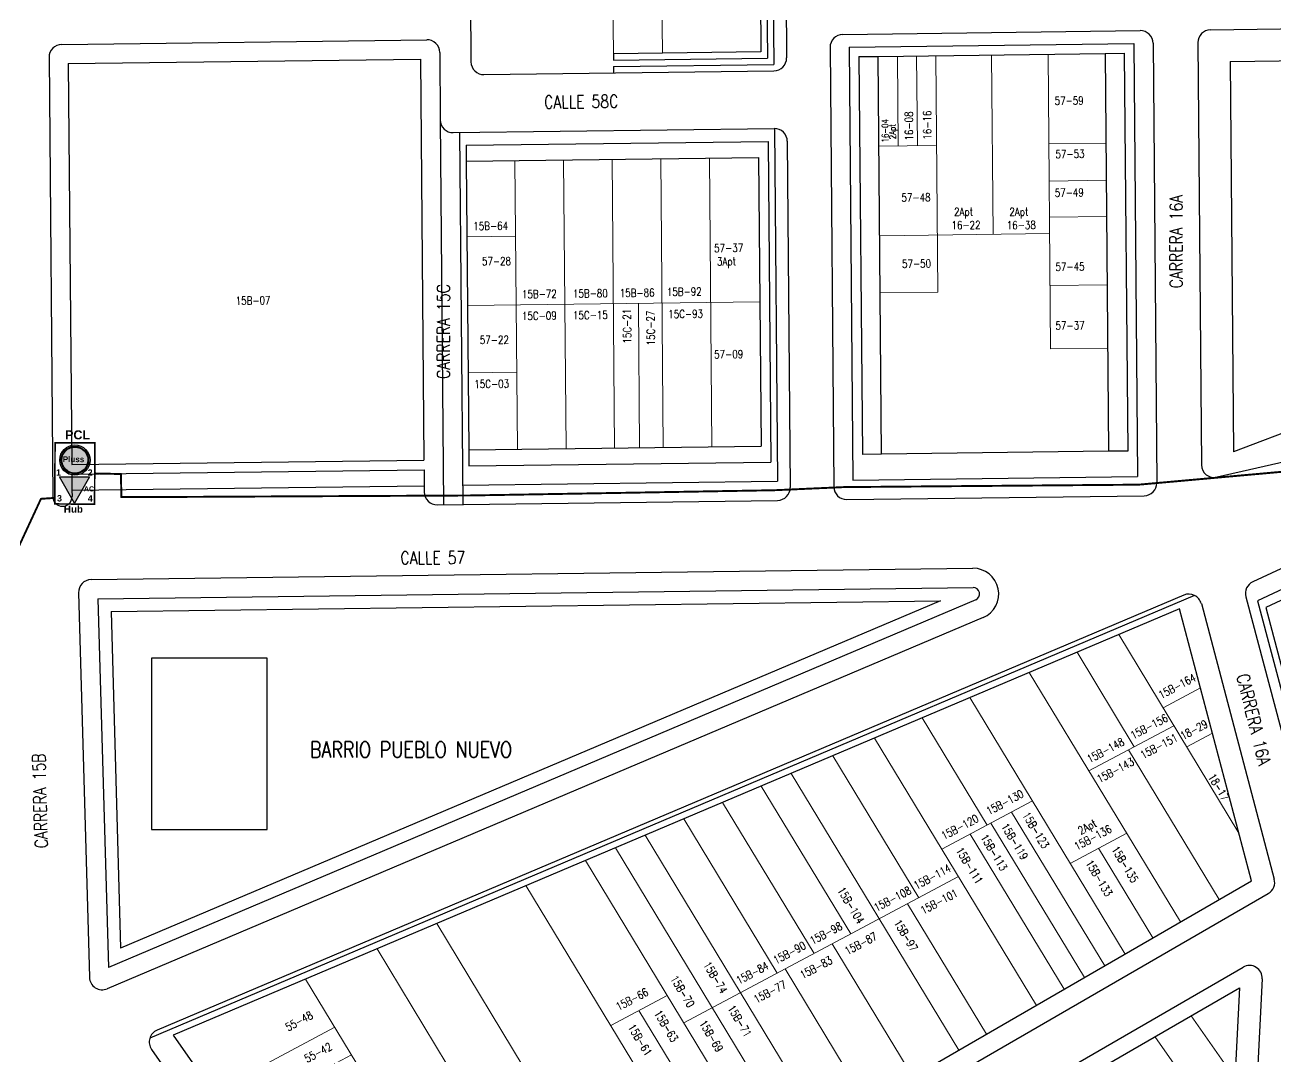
# Model space of a CAD drawing. Header units: millimetres. Extents: x 1022434 to 1024646, y 1272610 to 1274311.
# Drawn here: x 1023126.1 to 1023321.5, y 1273343.4 to 1273504.5 of the extents above; entities that cross this region are included whole.
import ezdxf
from ezdxf.enums import TextEntityAlignment as Align

# ---------------------------------------------------------------- set-up
doc = ezdxf.new("R2010")
doc.units = ezdxf.units.MM
doc.header["$MEASUREMENT"] = 0
doc.linetypes.add('ACAD_ISO12W100', pattern=[21, 12, -3, 0, -3, 0, -3])
for name, color, linetype, lineweight in [('CAB_AER_500', 3, 'Continuous', 25), ('NOMENCLATURA', 23, 'Continuous', 0), ('Planimetria_Varios', 251, 'Continuous', 0), ('RO_CLARO', 2, 'Continuous', 25)]:
    doc.layers.add(name, color=color, linetype=linetype, lineweight=lineweight)
doc.layers.add('LOGO_CLARO', color=7, linetype='Continuous', true_color=0xe00000)
for name, color, linetype in [('Nombre_Barrios', 7, 'Continuous'), ('NOMEN', 251, 'Continuous'), ('PLANIMETRIA', 8, 'Continuous')]:
    doc.layers.add(name, color=color, linetype=linetype)
doc.styles.add('ARIAL', font='')
doc.styles.add('BARRIO', font='simplex.shx', dxfattribs={"width": 0.8, "height": 2.5})
doc.styles.add('CALLE', font='simplex.shx', dxfattribs={"width": 0.8, "height": 2})
doc.styles.add('NOMEN', font='simplex.shx', dxfattribs={"width": 0.8, "height": 1.25})
doc.styles.add('style1', font='')
doc.styles.get('ARIAL').set_extended_font_data('Arial', bold=True)
doc.styles.get('style1').set_extended_font_data('Arial Rounded MT Bold')

# ---------------------------------------------------------------- blocks, each defined once
blk = doc.blocks.new('RO_CLARO')
at = {"layer": 'LOGO_CLARO'}
h = blk.add_hatch(color=5, dxfattribs=at)
edge = h.paths.add_edge_path()
edge.add_arc((3.11, 6.86), 2.04, 0, 360)
at = {"layer": 'RO_CLARO'}
h = blk.add_hatch(color=2, dxfattribs=at)
edge = h.paths.add_edge_path()
edge.add_ellipse((3.11, 6.86), major_axis=(-1.67, 1.67), ratio=1, start_angle=0, end_angle=360)
edge = h.paths.add_edge_path(flags=16)
edge.add_ellipse((3.11, 6.86), major_axis=(-1.52, 1.52), ratio=1, start_angle=0, end_angle=360)
blk.add_hatch(color=253, dxfattribs=at).paths.add_polyline_path([(3.08, 4.24), (0.73, 4.24), (3.11, 0.12), (5.43, 4.24)])
at = {"layer": 'LOGO_CLARO', "color": 5}
for major_axis in [(-1.52, 1.52), (-1.44, 1.44)]:
    blk.add_ellipse((3.11, 6.86), major_axis=major_axis, ratio=1, start_param=-0.783211, end_param=5.499974, dxfattribs=at)
at = {"layer": 'RO_CLARO', "color": 12, "true_color": 0xe00000}
for p, q in [((3.11, 0.12), (0.73, 4.24)), ((0.73, 4.24), (3.08, 4.24)), ((3.08, 4.24), (5.43, 4.24)), ((5.43, 4.24), (3.11, 0.12))]:
    blk.add_line(p, q, dxfattribs=at)
at = {"layer": 'RO_CLARO', "color": 2, "const_width": 0.25}
blk.add_lwpolyline([(6.22, 0), (6.22, 9.56), (0, 9.56), (0, 0)], close=True, dxfattribs=at)
at = {"layer": 'RO_CLARO', "color": 2, "const_width": 0.05}
blk.add_lwpolyline([(5.43, 4.24), (0.73, 4.24), (3.11, 0.12), (5.43, 4.24)], dxfattribs=at)
at = {"layer": 'RO_CLARO', "color": 5}
blk.add_circle((3.11, 6.86), 2.15, dxfattribs=at)
blk.add_ellipse((3.11, 6.86), major_axis=(-1.67, 1.67), ratio=1, start_param=-0.783211, end_param=5.499974, dxfattribs=at)
at = {"char_height": 1, "width": 0.8851, "attachment_point": 2, "style": 'style1'}
for s, insert in [('1', (0.56, 5.41)), ('2', (5.5, 5.43)), ('3', (0.73, 1.39)), ('4', (5.54, 1.39))]:
    blk.add_mtext(s, dxfattribs=dict(at, insert=insert))
at = {"layer": 'LOGO_CLARO', "color": 2, "linetype": 'ACAD_ISO12W100', "style": 'ARIAL'}
blk.add_text('Pluss', height=0.899, rotation=0.1661, dxfattribs=at).set_placement((1.22, 6.54))
at = {"layer": 'RO_CLARO', "color": 2, "style": 'ARIAL'}
blk.add_attdef('NODO', (0.46, 10.11), '', height=1.4, dxfattribs=at)
at = {"layer": 'RO_CLARO', "color": 12, "style": 'style1'}
for p in [(0.88, 1.98), (5.34, 1.98)]:
    blk.add_attdef('AC', text='', height=0.8, dxfattribs=at).set_placement(p, align=Align.CENTER)
at = {"layer": 'RO_CLARO', "color": 12, "style": 'ARIAL'}
blk.add_attdef('HUB', text='', height=1.1, rotation=0.1253, dxfattribs=at).set_placement((3.12, -1.33), align=Align.CENTER)

msp = doc.modelspace()

# ---------------------------------------------------------------- linework, layer by layer
at = {"layer": 'CAB_AER_500', "const_width": 0.3}
for points in [[(1023404.63, 1273413.93), (1023435.93, 1273413.47), (1023423.28, 1273465.17), (1023367.24, 1273438.76), (1023300.11, 1273432.73), (1023254.09, 1273432.35), (1023243.21, 1273431.86), (1023195.49, 1273431.04), (1023148.78, 1273430.81)], [(1023148.78, 1273430.81), (1023141.21, 1273430.8), (1023141.12, 1273434.39), (1023137.17, 1273434.48)], [(1023130.77, 1273430.66), (1023128.64, 1273430.52), (1023119.51, 1273410.85), (1023004.99, 1273385.97), (1022991.78, 1273383.62), (1022912.27, 1273365.32)]]:
    msp.add_lwpolyline(points, dxfattribs=at)
at = {"layer": 'PLANIMETRIA', "linetype": 'Continuous'}
for p, q in [((1023242.77, 1273538.81), (1023243.11, 1273498.33)), ((1023241.78, 1273537.79), (1023242.11, 1273499.32)), ((1023244.78, 1273537.82), (1023245.11, 1273499.35)), ((1023240.8, 1273535.78), (1023241.1, 1273500.31)), ((1023195.73, 1273508.29), (1023195.81, 1273498.74)), ((1023253.87, 1273503.03), (1023300.32, 1273503.62)), ((1023311.33, 1273503.76), (1023353.6, 1273504.31)), ((1023131.88, 1273501.47), (1023188.9, 1273502.2)), ((1023254.9, 1273501.04), (1023299.35, 1273501.61)), ((1023299.35, 1273501.61), (1023299.93, 1273434)), ((1023302.35, 1273501.64), (1023302.93, 1273433.03)), ((1023309.35, 1273501.75), (1023309.91, 1273435.83)), ((1023129.9, 1273499.45), (1023130.49, 1273430.83)), ((1023190.92, 1273500.21), (1023191.01, 1273489.67)), ((1023241.1, 1273500.31), (1023218.05, 1273500.01)), ((1023218.05, 1273500.01), (1023218.06, 1273499.01)), ((1023218.06, 1273499.01), (1023242.11, 1273499.32)), ((1023251.9, 1273501.01), (1023252.48, 1273432.4)), ((1023254.9, 1273501.04), (1023255.47, 1273433.43)), ((1023256.41, 1273499.56), (1023259.41, 1273499.6)), ((1023256.41, 1273499.56), (1023256.94, 1273437.45)), ((1023259.41, 1273499.6), (1023294.86, 1273500.05)), ((1023259.94, 1273437.48), (1023259.41, 1273499.6)), ((1023294.86, 1273500.05), (1023297.86, 1273500.09)), ((1023294.86, 1273500.05), (1023295.39, 1273437.94)), ((1023297.86, 1273500.09), (1023298.39, 1273437.98)), ((1023132.91, 1273498.48), (1023187.93, 1273499.18)), ((1023132.91, 1273498.48), (1023133.45, 1273435.86)), ((1023187.93, 1273499.18), (1023188.46, 1273436.57)), ((1023218.07, 1273498.01), (1023243.11, 1273498.33)), ((1023218.07, 1273498.01), (1023218.08, 1273497.01)), ((1023314.38, 1273498.8), (1023343.63, 1273499.18)), ((1023314.38, 1273498.8), (1023314.9, 1273437.86)), ((1023197.84, 1273496.75), (1023243.13, 1273497.33)), ((1023191.01, 1273489.67), (1023191.52, 1273429.61)), ((1023193.04, 1273487.69), (1023243.19, 1273488.33)), ((1023194.03, 1273487.7), (1023194.52, 1273429.65)), ((1023243.2, 1273488.33), (1023243.67, 1273433.28)), ((1023195.05, 1273485.72), (1023242.22, 1273486.32)), ((1023195.05, 1273485.72), (1023195.07, 1273483.22)), ((1023242.22, 1273486.32), (1023242.64, 1273436.26)), ((1023245.22, 1273486.35), (1023245.68, 1273432.29)), ((1023195.07, 1273483.22), (1023240.74, 1273483.8)), ((1023240.74, 1273483.8), (1023241.12, 1273438.74)), ((1023195.07, 1273483.22), (1023195.45, 1273438.16)), ((1023343.76, 1273448.86), (1023314.9, 1273437.86)), ((1023195.45, 1273438.16), (1023241.12, 1273438.74)), ((1023195.45, 1273438.16), (1023195.47, 1273435.66)), ((1023259.94, 1273437.48), (1023256.94, 1273437.45)), ((1023295.39, 1273437.94), (1023259.94, 1273437.48)), ((1023298.39, 1273437.98), (1023295.39, 1273437.94)), ((1023327.64, 1273437.37), (1023312.36, 1273433.89)), ((1023133.45, 1273435.86), (1023188.46, 1273436.57)), ((1023133.46, 1273434.36), (1023188.48, 1273435.07)), ((1023188.48, 1273435.07), (1023188.5, 1273432.57)), ((1023195.47, 1273435.66), (1023242.64, 1273436.26)), ((1023355.65, 1273435.16), (1023317.93, 1273417.57)), ((1023133.46, 1273434.36), (1023133.48, 1273431.86)), ((1023194.5, 1273432.65), (1023243.67, 1273433.28)), ((1023255.47, 1273433.43), (1023299.93, 1273434)), ((1023133.48, 1273431.86), (1023188.5, 1273432.57)), ((1023133.48, 1273431.86), (1023133.49, 1273430.86)), ((1023188.5, 1273432.57), (1023188.51, 1273431.58)), ((1023254.51, 1273430.41), (1023300.96, 1273431.01)), ((1023356.89, 1273432.43), (1023318.67, 1273414.6)), ((1023190.53, 1273429.59), (1023243.7, 1273430.28)), ((1023136.47, 1273417.9), (1023274.2, 1273419.67)), ((1023134.5, 1273415.84), (1023136.21, 1273355.81)), ((1023137.53, 1273414.91), (1023274.23, 1273416.67)), ((1023308.84, 1273415.44), (1023145.65, 1273346.31)), ((1023307.17, 1273415.49), (1023146.78, 1273347.55)), ((1023137.53, 1273414.91), (1023139.17, 1273357.36)), ((1023274.64, 1273414.74), (1023139.17, 1273357.36)), ((1023139.59, 1273412.94), (1023269.17, 1273414.6)), ((1023269.17, 1273414.6), (1023141.08, 1273360.34)), ((1023309.89, 1273414.17), (1023321.28, 1273371.16)), ((1023316.84, 1273415.24), (1023327.28, 1273375.84)), ((1023318.67, 1273414.6), (1023328.99, 1273375.64)), ((1023275.81, 1273411.98), (1023138.99, 1273354.03)), ((1023139.59, 1273412.94), (1023141.08, 1273360.34)), ((1023185.62, 1273291.03), (1023320.35, 1273368.91)), ((1023190.52, 1273284.62), (1023316.41, 1273357.39)), ((1023319.4, 1273355.56), (1023314.21, 1273252.35)), ((1023145.92, 1273344.56), (1023182.98, 1273291.61))]:
    msp.add_line(p, q, dxfattribs=at)
for points in [[(1023363.03, 1273396.47), (1023356.26, 1273430.48), (1023319.98, 1273413.56), (1023329.62, 1273377.16)], [(1023317.74, 1273370.87), (1023306.48, 1273413.35), (1023149.27, 1273346.76), (1023185.78, 1273294.58)], [(1023145.88, 1273405.66), (1023145.88, 1273378.9), (1023163.95, 1273378.9), (1023163.95, 1273405.66)]]:
    msp.add_lwpolyline(points, close=True, dxfattribs=at)
msp.add_lwpolyline([(1023209, 1273259.65), (1023192.68, 1273282.98), (1023315.83, 1273354.17), (1023310.86, 1273255.55, -0.417063), (1023308.75, 1273253.66), (1023281.82, 1273255.28), (1023284.2, 1273292.68), (1023283.84, 1273302.91), (1023279.69, 1273300.51), (1023278.58, 1273283.08), (1023280.6, 1273283.4), (1023277.82, 1273255.52), (1023209, 1273259.65)], format="xyb", close=True, dxfattribs=at)
for centre, radius, start, end in [((1023300.35, 1273501.62), 2, 0.4875, 90.7336), ((1023311.35, 1273501.76), 2, 90.7336, 180.4875), ((1023131.9, 1273499.47), 2, 90.7336, 180.4875), ((1023188.92, 1273500.2), 2, 0.4875, 90.7336), ((1023253.9, 1273501.03), 2, 90.7336, 180.4875), ((1023243.11, 1273499.33), 2, 270.7336, 0.4875), ((1023197.81, 1273498.75), 2, 180.4875, 270.7336), ((1023193.01, 1273489.69), 2, 180.4875, 270.7336), ((1023243.22, 1273486.33), 2, 0.4875, 90.7336), ((1023311.91, 1273435.84), 2, 180.4875, 282.8043), ((1023300.93, 1273433.01), 2, 270.7336, 0.4875), ((1023190.51, 1273431.59), 2, 180.4875, 270.7336), ((1023243.68, 1273432.28), 2, 270.7336, 0.4875), ((1023254.48, 1273432.41), 2, 180.4875, 270.7336), ((1023131.99, 1273430.85), 1.5, 180.4875, 0.4875), ((1023274.25, 1273415.67), 4, 292.9579, 90.7336), ((1023136.5, 1273415.9), 2, 90.7336, 181.6314), ((1023318.78, 1273415.75), 2, 115.0094, 194.8404), ((1023274.25, 1273415.67), 1, 292.9579, 90.7336), ((1023307.95, 1273413.65), 2, 14.8404, 112.9579), ((1023319.35, 1273370.64), 2, 300.032, 14.8404), ((1023317.41, 1273355.66), 2, 357.1167, 120.032), ((1023138.21, 1273355.87), 2, 181.6314, 292.9579), ((1023147.56, 1273345.71), 2, 112.9579, 214.9848)]:
    msp.add_arc(centre, radius, start, end, dxfattribs=at)
at = {"layer": 'Planimetria_Varios', "linetype": 'Continuous'}
for p, q in [((1023225.4, 1273535.58), (1023225.7, 1273500.11)), ((1023218.05, 1273500.01), (1023217.92, 1273515.58)), ((1023262.53, 1273485.64), (1023262.41, 1273499.62)), ((1023265.53, 1273485.68), (1023265.41, 1273499.68)), ((1023268.72, 1273462.79), (1023268.41, 1273499.71)), ((1023277.35, 1273471.83), (1023277.11, 1273499.83)), ((1023286.35, 1273453.94), (1023285.96, 1273499.94)), ((1023259.53, 1273485.6), (1023268.38, 1273485.71)), ((1023286.08, 1273485.94), (1023294.98, 1273486.05)), ((1023233.06, 1273483.7), (1023233.45, 1273438.64)), ((1023202.67, 1273483.31), (1023203.05, 1273438.26)), ((1023210.27, 1273483.41), (1023210.65, 1273438.35)), ((1023217.87, 1273483.51), (1023218.25, 1273438.45)), ((1023225.46, 1273483.61), (1023225.85, 1273438.55)), ((1023286.13, 1273480.14), (1023295.03, 1273480.25)), ((1023286.17, 1273474.48), (1023295.08, 1273474.59)), ((1023195.17, 1273471.45), (1023202.77, 1273471.55)), ((1023259.65, 1273471.6), (1023286.2, 1273471.94)), ((1023259.72, 1273462.68), (1023268.72, 1273462.79)), ((1023286.26, 1273463.82), (1023295.17, 1273463.93)), ((1023195.26, 1273460.72), (1023240.93, 1273461.3)), ((1023221.96, 1273461.06), (1023222.15, 1273438.5)), ((1023286.35, 1273453.94), (1023295.25, 1273454.05)), ((1023195.35, 1273450.18), (1023202.95, 1273450.28)), ((1023315.76, 1273378.33), (1023296.98, 1273409.33)), ((1023299.41, 1273391.81), (1023290.47, 1273406.57)), ((1023306.63, 1273364.45), (1023283.02, 1273403.42)), ((1023303.92, 1273397.88), (1023309.76, 1273400.99)), ((1023297.97, 1273359.44), (1023273.72, 1273399.48)), ((1023276.42, 1273379.58), (1023266.28, 1273396.32)), ((1023292.34, 1273388.05), (1023305.6, 1273395.1)), ((1023307.6, 1273391.8), (1023311.62, 1273393.94)), ((1023284.12, 1273351.43), (1023258.83, 1273393.17)), ((1023265.76, 1273368.23), (1023252.32, 1273390.41)), ((1023312.69, 1273367.95), (1023298.53, 1273391.34)), ((1023271.99, 1273344.42), (1023245.81, 1273387.65)), ((1023255.15, 1273362.59), (1023241.16, 1273385.68)), ((1023249.4, 1273359.53), (1023235.11, 1273383.12)), ((1023269.35, 1273375.81), (1023283.5, 1273383.34)), ((1023243.65, 1273356.47), (1023229.06, 1273380.56)), ((1023294.79, 1273357.6), (1023280.24, 1273381.61)), ((1023291.62, 1273355.77), (1023277.01, 1273379.89)), ((1023289.39, 1273373.6), (1023298.23, 1273378.31)), ((1023250.78, 1273332.16), (1023223.01, 1273378)), ((1023288.45, 1273353.94), (1023273.77, 1273378.16)), ((1023246.45, 1273329.66), (1023218.36, 1273376.03)), ((1023302.3, 1273361.95), (1023293.81, 1273375.96)), ((1023242.12, 1273327.15), (1023213.71, 1273374.06)), ((1023229.06, 1273348.71), (1023271.94, 1273371.53)), ((1023233.46, 1273322.15), (1023204.4, 1273370.12)), ((1023276.32, 1273346.93), (1023263.99, 1273367.29)), ((1023220.47, 1273314.64), (1023190.45, 1273364.2)), ((1023264.81, 1273340.27), (1023252.23, 1273361.03)), ((1023211.81, 1273309.63), (1023181.14, 1273360.26)), ((1023257.62, 1273336.12), (1023244.89, 1273357.13)), ((1023201.42, 1273303.63), (1023169.98, 1273355.53)), ((1023217.63, 1273348.28), (1023226.47, 1273352.99)), ((1023237.79, 1273324.65), (1023222.05, 1273350.64)), ((1023314.13, 1273341.47), (1023308.29, 1273349.81)), ((1023155.49, 1273337.87), (1023174.54, 1273348.01)), ((1023311.99, 1273333.19), (1023302.64, 1273346.55)), ((1023158.38, 1273333.74), (1023177.13, 1273343.72))]:
    msp.add_line(p, q, dxfattribs=at)

# ---------------------------------------------------------------- block references
at = {"layer": 'RO_CLARO'}
ref = msp.add_blockref('RO_CLARO', (1023130.79, 1273429.72), dxfattribs=dict(at, rotation=359.6731903370917))
ref.add_attrib('NODO', 'PCL', (1023132.4, 1273439.82), dxfattribs={"color": 2, "height": 1.4, "rotation": 359.6732, "style": 'ARIAL'})
ref.add_attrib('HUB', 'Hub ', dxfattribs={"color": 5, "height": 1.1, "rotation": 359.7985, "style": 'ARIAL'}).set_placement((1023133.91, 1273428.36), align=Align.CENTER)
ref.add_attrib('AC', 'AC', dxfattribs={"color": 12, "height": 0.8, "rotation": 359.6732, "style": 'style1'}).set_placement((1023136.14, 1273431.67), align=Align.CENTER)

# ---------------------------------------------------------------- texts
at = {"layer": 'Nombre_Barrios', "style": 'BARRIO', "width": 0.8}
msp.add_text('BARRIO PUEBLO NUEVO', height=2.5, dxfattribs=at).set_placement((1023170.68, 1273390.11))
at = {"layer": 'NOMEN', "linetype": 'Continuous', "style": 'NOMEN', "width": 0.8}
for s, height, rotation, p in [('57-59', 1.25, 0.7336, (1023286.98, 1273492.03)), ('16-04', 1, 90.4875, (1023261.01, 1273486.17)), ('16-08', 1.25, 90.4875, (1023264.86, 1273486.46)), ('16-16', 1.25, 90.4875, (1023267.71, 1273486.6)), ('2Apt', 1, 90.4875, (1023262.15, 1273486.66)), ('57-53', 1.25, 0.7336, (1023287.12, 1273483.71)), ('57-48', 1.25, 0.7336, (1023263.05, 1273476.92)), ('57-49', 1.25, 0.7336, (1023286.99, 1273477.68)), ('2Apt', 1.25, 0.7336, (1023271.27, 1273474.7)), ('2Apt', 1.25, 0.7336, (1023279.92, 1273474.7)), ('15B-64', 1.25, 0.7336, (1023196.17, 1273472.47)), ('16-22', 1.25, 0.7336, (1023270.87, 1273472.6)), ('16-38', 1.25, 0.7336, (1023279.5, 1273472.6)), ('57-37', 1.25, 0.7336, (1023233.8, 1273469.03)), ('57-28', 1.25, 0.7336, (1023197.53, 1273466.97)), ('3Apt', 1.25, 0.7336, (1023234.24, 1273466.95)), ('57-50', 1.25, 0.7336, (1023263.14, 1273466.58)), ('57-45', 1.25, 0.7336, (1023287.12, 1273466.11)), ('15B-72', 1.25, 0.7336, (1023203.77, 1273461.83)), ('15B-80', 1.25, 0.7336, (1023211.74, 1273461.93)), ('15B-86', 1.25, 0.7336, (1023219.05, 1273462.02)), ('15B-92', 1.25, 0.7336, (1023226.41, 1273462.2)), ('15B-07', 1.25, 0.7336, (1023159.06, 1273460.82)), ('15C-09', 1.25, 0.7336, (1023203.77, 1273458.44)), ('15C-15', 1.25, 0.7336, (1023211.74, 1273458.54)), ('15C-21', 1.25, 90.7336, (1023220.85, 1273454.76)), ('15C-27', 1.25, 90.7336, (1023224.53, 1273454.48)), ('15C-93', 1.25, 0.7336, (1023226.62, 1273458.73)), ('57-37', 1.25, 0.7336, (1023287.12, 1273456.93)), ('57-22', 1.25, 0.7336, (1023197.2, 1273454.69)), ('57-09', 1.25, 0.7336, (1023233.8, 1273452.44)), ('15C-03', 1.25, 0.7336, (1023196.33, 1273447.81)), ('15B-164', 1.25, 28.0229, (1023303.62, 1273399.24)), ('15B-156', 1.25, 28.0229, (1023299.24, 1273392.93)), ('18-29', 1.25, 28.0229, (1023307.03, 1273392.84)), ('15B-148', 1.25, 28.0229, (1023292.44, 1273389.21)), ('15B-151', 1.25, 28.0229, (1023300.79, 1273389.87)), ('15B-143', 1.25, 28.0229, (1023293.99, 1273386.1)), ('18-17', 1.25, 301.2055, (1023310.89, 1273387.11)), ('15B-130', 1.25, 28.0229, (1023276.72, 1273381.1)), ('15B-120', 1.25, 28.0229, (1023269.69, 1273377.24)), ('15B-123', 1.25, 301.2055, (1023281.88, 1273381.15)), ('2Apt', 1.25, 28.0229, (1023291.05, 1273378.05)), ('15B-119', 1.25, 301.2055, (1023278.57, 1273379.39)), ('15B-136', 1.25, 28.0229, (1023290.46, 1273375.6)), ('15B-113', 1.25, 301.2055, (1023275.34, 1273377.67)), ('15B-111', 1.25, 301.2055, (1023271.5, 1273375.63)), ('15B-135', 1.25, 301.2055, (1023295.8, 1273375.81)), ('15B-114', 1.25, 28.0229, (1023265.38, 1273369.48)), ('15B-133', 1.25, 301.2055, (1023291.75, 1273373.66)), ('15B-104', 1.25, 301.2055, (1023252.99, 1273369.41)), ('15B-108', 1.25, 28.0229, (1023259.16, 1273366.02)), ('15B-101', 1.25, 28.0229, (1023266.45, 1273365.6)), ('15B-97', 1.25, 301.2055, (1023261.8, 1273364.35)), ('15B-98', 1.25, 28.0229, (1023249.15, 1273360.85)), ('15B-87', 1.25, 28.0229, (1023254.6, 1273359.25)), ('15B-90', 1.25, 28.0229, (1023243.45, 1273357.82)), ('15B-83', 1.25, 28.0229, (1023247.61, 1273355.52)), ('15B-74', 1.25, 301.2055, (1023232.04, 1273357.78)), ('15B-84', 1.25, 28.0229, (1023237.66, 1273354.65)), ('15B-70', 1.25, 301.2055, (1023226.91, 1273355.61)), ('15B-77', 1.25, 28.0229, (1023240.39, 1273351.71)), ('15B-66', 1.25, 28.0229, (1023218.85, 1273350.54)), ('15B-71', 1.25, 301.2055, (1023235.82, 1273351)), ('55-48', 1.25, 28.0229, (1023167.25, 1273347.35)), ('15B-63', 1.25, 301.2055, (1023224.35, 1273350.21)), ('15B-69', 1.25, 301.2055, (1023231.4, 1273348.65)), ('15B-61', 1.25, 301.2055, (1023220.27, 1273348.04)), ('55-42', 1.25, 28.0229, (1023170.22, 1273342.44))]:
    msp.add_text(s, height=height, rotation=rotation, dxfattribs=at).set_placement(p)
at = {"layer": 'NOMENCLATURA', "linetype": 'Continuous', "style": 'CALLE', "width": 0.8}
for s, rotation, p in [('CALLE 58C', 0.7277, (1023207.24, 1273491.46)), ('CARRERA 16A', 90, (1023306.96, 1273463.39)), ('CARRERA 15C', 90, (1023192.5, 1273449.23)), ('CALLE 57', 0.3717, (1023184.78, 1273420.29)), ('CARRERA 16A', 283.8104, (1023315.35, 1273402.91)), ('CARRERA 15B', 91.6314, (1023129.71, 1273375.99))]:
    msp.add_text(s, height=2, rotation=rotation, dxfattribs=at).set_placement(p)

doc.saveas('drawing.dxf')
